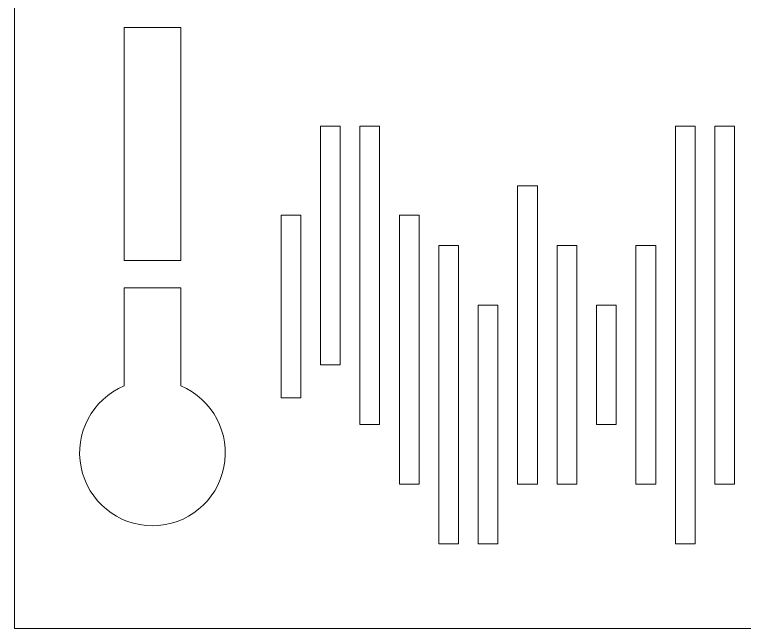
# Model space of a CAD drawing. Header units: metres. Extents: x -2538 to 7610, y -1082 to -498.
# Drawn here: x 2572.7 to 2853.2, y -1081.9 to -845.8 of the extents above; entities that cross this region are included whole.
import ezdxf

# ---------------------------------------------------------------- set-up
doc = ezdxf.new("R2010")
doc.units = ezdxf.units.M
doc.linetypes.add('AUSGEZOGEN', pattern=[0])
doc.layers.add('Allgemein01', color=7, linetype='AUSGEZOGEN', lineweight=13)
doc.layers.add('Standard', color=7, linetype='AUSGEZOGEN', lineweight=25)

msp = doc.modelspace()

# ---------------------------------------------------------------- linework, layer by layer
at = {"layer": 'Allgemein01', "color": 7, "linetype": 'AUSGEZOGEN', "lineweight": 13}
for p, q in [((2614.82, -850.79), (2636.55, -850.79)), ((2614.82, -940.43), (2614.82, -850.79)), ((2636.55, -940.43), (2636.55, -850.79)), ((2614.82, -940.43), (2636.55, -940.43)), ((2614.82, -988.57), (2614.82, -950.93)), ((2614.82, -950.93), (2636.55, -950.93)), ((2636.55, -988.57), (2636.55, -950.93))]:
    msp.add_line(p, q, dxfattribs=at)
for points in [[(2690.27, -888.71), (2697.85, -888.71), (2697.85, -980.52), (2690.27, -980.52), (2690.27, -888.71)], [(2705.43, -888.71), (2713.01, -888.71), (2713.01, -1003.47), (2705.43, -1003.47), (2705.43, -888.71)], [(2826.71, -888.71), (2834.29, -888.71), (2834.29, -1049.37), (2826.71, -1049.37), (2826.71, -888.71)], [(2841.87, -888.71), (2849.45, -888.71), (2849.45, -1026.42), (2841.87, -1026.42), (2841.87, -888.71)], [(2766.07, -911.66), (2773.65, -911.66), (2773.65, -1026.42), (2766.07, -1026.42), (2766.07, -911.66)], [(2675.11, -922.97), (2682.69, -922.97), (2682.69, -993.24), (2675.11, -993.24), (2675.11, -922.97)], [(2720.59, -922.97), (2728.17, -922.97), (2728.17, -1026.42), (2720.59, -1026.42), (2720.59, -922.97)], [(2735.75, -934.61), (2743.33, -934.61), (2743.33, -1049.37), (2735.75, -1049.37), (2735.75, -934.61)], [(2781.23, -934.61), (2788.81, -934.61), (2788.81, -1026.42), (2781.23, -1026.42), (2781.23, -934.61)], [(2811.55, -934.61), (2819.13, -934.61), (2819.13, -1026.42), (2811.55, -1026.42), (2811.55, -934.61)], [(2750.91, -957.56), (2758.49, -957.56), (2758.49, -1049.37), (2750.91, -1049.37), (2750.91, -957.56)], [(2796.39, -957.56), (2803.97, -957.56), (2803.97, -1003.47), (2796.39, -1003.47), (2796.39, -957.56)]]:
    msp.add_lwpolyline(points, close=True, dxfattribs=at)
at = {"layer": 'Standard', "color": 7, "linetype": 'AUSGEZOGEN', "lineweight": 13}
msp.add_lwpolyline([(2572.69, -1081.87), (3134.69, -1081.87), (3134.69, -519.87), (2572.69, -519.87), (2572.69, -1081.87)], close=True, dxfattribs=at)
msp.add_arc((2625.69, -1014.37), 28, 112.838, 67.162, dxfattribs=at)

doc.saveas('drawing.dxf')
